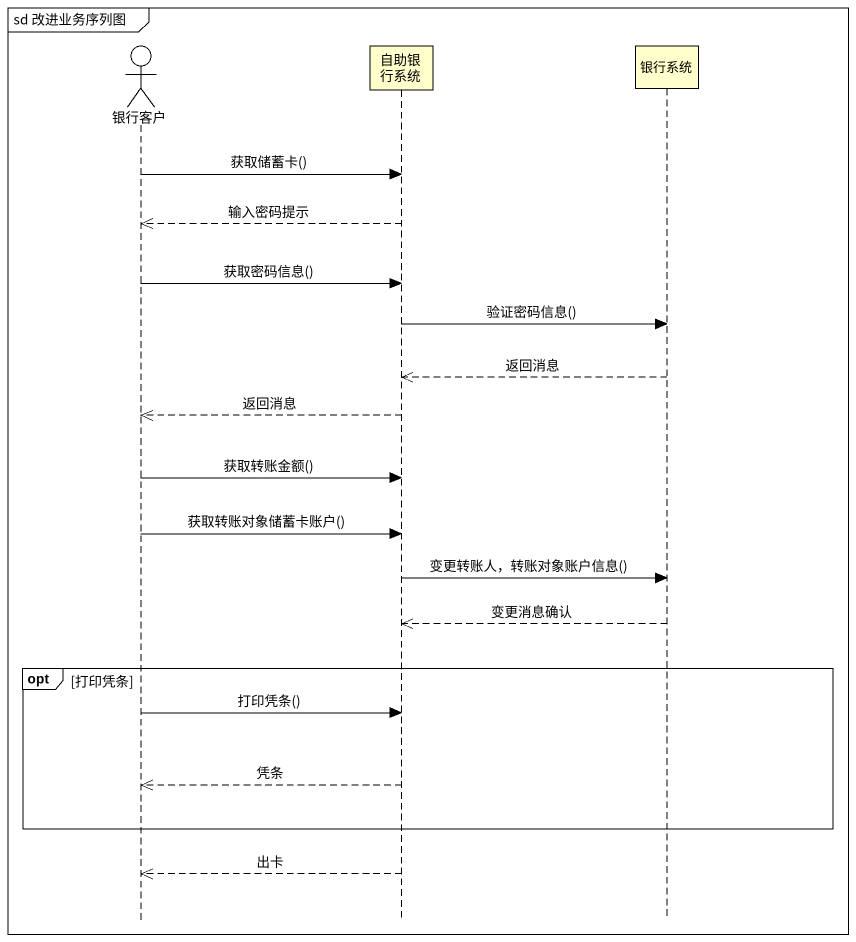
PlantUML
@startuml
mainframe sd 改进业务序列图
hide footbox
actor 银行客户
participant 自助银行系统
participant 银行系统

银行客户 -> 自助银行系统 : 获取储蓄卡()
自助银行系统 -->> 银行客户 : 输入密码提示
银行客户 -> 自助银行系统 : 获取密码信息()
自助银行系统 -> 银行系统 : 验证密码信息()
银行系统 -->> 自助银行系统 : 返回消息
自助银行系统 -->> 银行客户 : 返回消息
银行客户 -> 自助银行系统 : 获取转账金额()
银行客户 -> 自助银行系统 : 获取转账对象储蓄卡账户()
自助银行系统 -> 银行系统 : 变更转账人，转账对象账户信息()
银行系统 -->> 自助银行系统 : 变更消息确认
opt 打印凭条
  银行客户 -> 自助银行系统 : 打印凭条()
  自助银行系统 -->> 银行客户 : 凭条
end
自助银行系统 -->> 银行客户 : 出卡
@enduml
